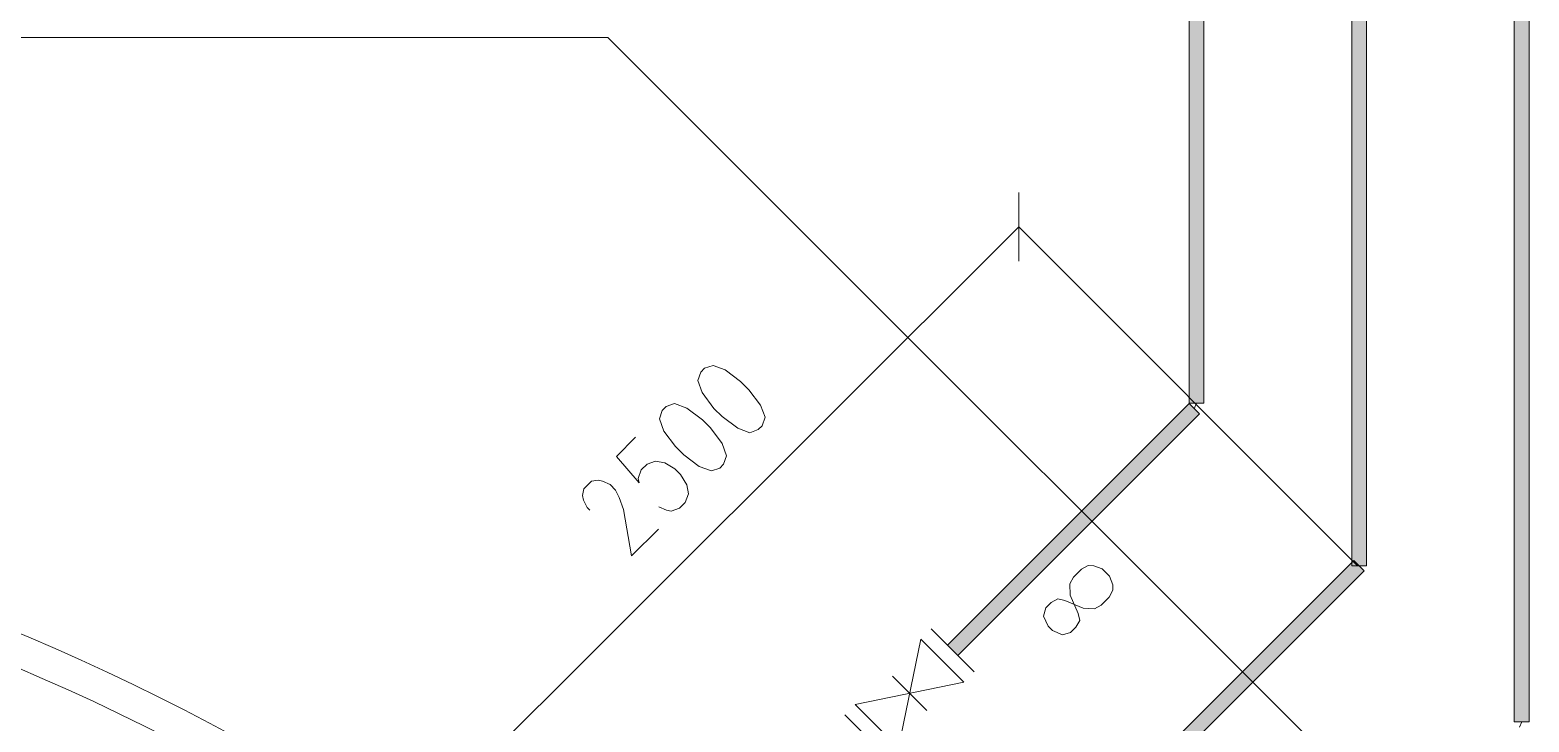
# Model space of a CAD drawing. Header units: millimetres. Extents: x 261 to 114907, y 32 to 1998430.
# Drawn here: x 67905 to 72516, y 1954716 to 1956845 of the extents above; entities that cross this region are included whole.
import ezdxf

# ---------------------------------------------------------------- set-up
doc = ezdxf.new("R2010")
doc.units = ezdxf.units.MM

msp = doc.modelspace()

# ---------------------------------------------------------------- hatches: boundary and pattern name
h = msp.add_hatch(color=0)
h.dxf.hatch_style = 2
h.paths.add_polyline_path([(72516.3, 1954716.6), (72471, 1954716.6), (72471, 1958852.2), (72516.3, 1958852.2)])
h = msp.add_hatch(color=0)
h.dxf.hatch_style = 2
h.paths.add_polyline_path([(71516.1, 1955697), (71470.9, 1955697), (71470.9, 1958351.9), (71516.1, 1958351.9)])
h = msp.add_hatch(color=0)
h.dxf.hatch_style = 2
h.paths.add_polyline_path([(72016, 1955196.7), (71971.2, 1955196.7), (71971.2, 1957852), (72016, 1957852)])
h = msp.add_hatch(color=0)
h.dxf.hatch_style = 2
h.paths.add_polyline_path([(70759.4, 1954920.9), (70727.5, 1954952.8), (71470.4, 1955695.7), (71502.3, 1955663.8)])
h = msp.add_hatch(color=0)
h.dxf.hatch_style = 2
h.paths.add_polyline_path([(71378.7, 1954550.3), (71347.2, 1954582.2), (71977.6, 1955212.6), (72009.5, 1955180.7)])

# ---------------------------------------------------------------- linework, layer by layer
at = {"color": 0, "lineweight": 0}
for points in [[(72516.3, 1954716.6), (72471, 1954716.6), (72471, 1958852.2), (72516.3, 1958852.2)], [(71516.1, 1955697), (71470.9, 1955697), (71470.9, 1958351.9), (71516.1, 1958351.9)], [(72016, 1955196.7), (71971.2, 1955196.7), (71971.2, 1957852), (72016, 1957852)], [(69968.3, 1955792.2), (69959.2, 1955766.4), (69972.6, 1955729.3), (70008.8, 1955681), (70033.8, 1955656), (70082, 1955619.8), (70119.1, 1955606.1), (70144.9, 1955615.5), (70157, 1955627.2), (70166.1, 1955653.5), (70152.7, 1955690.5), (70116.5, 1955738.3), (70091.1, 1955763.8), (70043.2, 1955800), (70006.2, 1955813.3), (69980.3, 1955804.3)], [(69850.2, 1955674.6), (69841.1, 1955648.3), (69854.5, 1955611.2), (69890.7, 1955563.4), (69916.1, 1955538), (69964, 1955501.8), (70001, 1955488.4), (70026.9, 1955497.5), (70038.9, 1955509.5), (70048, 1955535.4), (70034.6, 1955572.4), (69998.4, 1955620.7), (69973.4, 1955645.7), (69925.2, 1955681.9), (69888.1, 1955695.7), (69862.3, 1955686.2)], [(70759.4, 1954920.9), (70727.5, 1954952.8), (71470.4, 1955695.7), (71502.3, 1955663.8)], [(71224.8, 1955100.6), (71236.5, 1955121.3), (71235.6, 1955138.5), (71226.1, 1955164.8), (71203.7, 1955187.2), (71177.4, 1955196.7), (71160.2, 1955197.5), (71139.5, 1955185.9), (71114.9, 1955161.4), (71103.3, 1955140.7), (71105, 1955106.2), (71129.2, 1955049.7), (71134.3, 1955028.2), (71122.3, 1955007.5), (71106.3, 1954991.1), (71080.9, 1954983.8), (71050.3, 1954998), (71036.9, 1955011.4), (71022.7, 1955042), (71030, 1955067.4), (71046.4, 1955083.4), (71067.1, 1955095.4), (71088.6, 1955090.3), (71145.1, 1955066.1), (71179.6, 1955064.4), (71200.3, 1955076)], [(71378.7, 1954550.3), (71347.2, 1954582.2), (71977.6, 1955212.6), (72009.5, 1955180.7)]]:
    msp.add_lwpolyline(points, close=True, dxfattribs=at)
for points in [[(62915.9, 1956821.7), (69682.6, 1956821.7)], [(69682.6, 1956821.7), (72361.6, 1954143.1)], [(70946.9, 1956133.5), (70947.3, 1956345.5)], [(69177.5, 1954472.7), (70946.9, 1956239.5)], [(71988.4, 1955196.7), (70945.6, 1956240.8)], [(71486.4, 1955679.7), (71493.3, 1955697)], [(69767.9, 1955592.3), (69708.9, 1955533.2), (69778.7, 1955451.4), (69776.1, 1955465.6), (69785.6, 1955491.9), (69803.2, 1955509.5), (69829.1, 1955518.6), (69857.9, 1955513.8), (69889, 1955494.5), (69905.8, 1955477.6), (69925.2, 1955446.2), (69930.3, 1955417.7), (69920.9, 1955391.5), (69903.2, 1955373.8), (69876.9, 1955364.7), (69862.7, 1955367.3), (69839.8, 1955378.1)], [(69627, 1955367.3), (69618.8, 1955375.9), (69607.6, 1955398.4), (69605, 1955413), (69608.4, 1955433.3), (69632.1, 1955456.5), (69652.4, 1955460), (69666.6, 1955457.4), (69689.5, 1955446.6), (69706.3, 1955429.8), (69717, 1955407), (69730.4, 1955369.9), (69755.8, 1955226.9), (69838.1, 1955309.2)], [(70809.8, 1954870.5), (70677.1, 1955003.2)], [(70645.2, 1954971.3), (70576.3, 1954636.9)], [(70778, 1954838.6), (70645.2, 1954971.3)], [(70557.8, 1954857.1), (70663.8, 1954751.1)], [(70778, 1954838.6), (70443.6, 1954769.6)], [(70576.3, 1954636.9), (70443.6, 1954769.6)], [(70544.4, 1954605), (70411.7, 1954737.8)], [(72493.9, 1954716.6), (72486.5, 1954699.8)]]:
    msp.add_lwpolyline(points, dxfattribs=at)
for centre, major_axis, ratio in [((65083, 1948299.6), (0, 7246.5), 0.999257), ((65083.4, 1948299.6), (0, 7146.6), 0.999246)]:
    msp.add_ellipse(centre, major_axis=major_axis, ratio=ratio, start_param=0, end_param=6.283185, dxfattribs=at)

doc.saveas('drawing.dxf')
